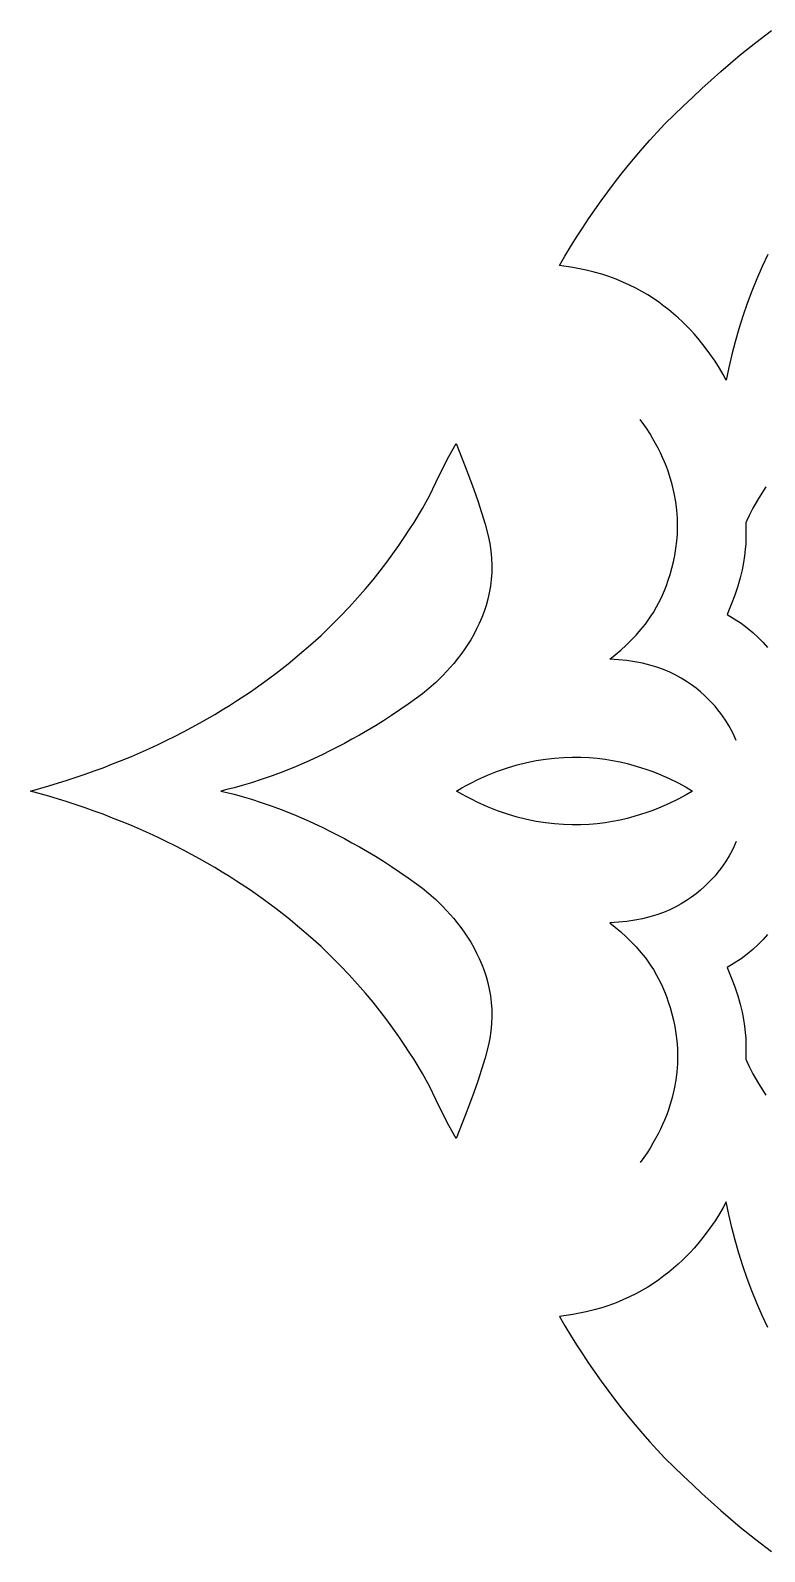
# Model space of a CAD drawing. Extents: x -638 to 638, y -440 to 440.
# Drawn here: x -356.5 to -319, y -358.8 to -281.2 of the extents above; entities that cross this region are included whole.
import ezdxf

# ---------------------------------------------------------------- set-up
doc = ezdxf.new("R2010")
doc.units = 0
doc.layers.add('G', color=1, linetype='CONTINUOUS')
doc.layers.add('PLAN_1', color=18, linetype='CONTINUOUS')

msp = doc.modelspace()

# ---------------------------------------------------------------- linework, layer by layer
at = {"layer": 'G'}
for points in [[(-320.467, -317.425), (-320.574, -317.185), (-320.682, -316.966), (-320.831, -316.694), (-321.023, -316.381), (-321.137, -316.213), (-321.263, -316.038), (-321.402, -315.858), (-321.553, -315.674), (-321.718, -315.489), (-321.896, -315.302), (-322.089, -315.115), (-322.296, -314.931), (-322.517, -314.749), (-322.755, -314.572), (-323.007, -314.4), (-323.276, -314.236), (-323.562, -314.08), (-323.864, -313.934), (-324.183, -313.798), (-324.52, -313.676), (-324.875, -313.567), (-325.249, -313.473), (-325.641, -313.395), (-326.052, -313.336), (-326.483, -313.295), (-326.934, -313.275), (-326.649, -313.044), (-326.369, -312.804), (-326.097, -312.557), (-325.833, -312.3), (-325.58, -312.035), (-325.339, -311.76), (-325.111, -311.476), (-324.898, -311.181), (-324.829, -311.078), (-324.704, -310.879), (-324.538, -310.588), (-324.346, -310.213), (-324.244, -309.995), (-324.142, -309.757), (-324.04, -309.501), (-323.941, -309.227), (-323.847, -308.936), (-323.758, -308.628), (-323.679, -308.304), (-323.609, -307.965), (-323.551, -307.612), (-323.507, -307.244), (-323.478, -306.864), (-323.467, -306.471), (-323.475, -306.066), (-323.505, -305.65), (-323.557, -305.224), (-323.635, -304.788), (-323.739, -304.343), (-323.871, -303.89), (-323.949, -303.66), (-324.034, -303.429), (-324.128, -303.196), (-324.229, -302.961), (-324.34, -302.725), (-324.459, -302.487), (-324.587, -302.247), (-324.724, -302.007), (-324.87, -301.765), (-325.027, -301.522), (-325.193, -301.278), (-325.37, -301.033)], [(-320.467, -322.575), (-320.574, -322.815), (-320.682, -323.034), (-320.831, -323.306), (-321.023, -323.619), (-321.137, -323.787), (-321.263, -323.962), (-321.402, -324.142), (-321.553, -324.326), (-321.718, -324.511), (-321.896, -324.698), (-322.089, -324.885), (-322.296, -325.069), (-322.517, -325.251), (-322.755, -325.428), (-323.007, -325.6), (-323.276, -325.764), (-323.562, -325.92), (-323.864, -326.066), (-324.183, -326.202), (-324.52, -326.324), (-324.875, -326.433), (-325.249, -326.527), (-325.641, -326.605), (-326.052, -326.664), (-326.483, -326.705), (-326.934, -326.725), (-326.649, -326.956), (-326.369, -327.196), (-326.097, -327.443), (-325.833, -327.7), (-325.58, -327.965), (-325.339, -328.24), (-325.111, -328.524), (-324.898, -328.819), (-324.829, -328.922), (-324.704, -329.121), (-324.538, -329.412), (-324.346, -329.787), (-324.244, -330.005), (-324.142, -330.243), (-324.04, -330.499), (-323.941, -330.773), (-323.847, -331.064), (-323.758, -331.372), (-323.679, -331.696), (-323.609, -332.035), (-323.551, -332.388), (-323.507, -332.756), (-323.478, -333.136), (-323.467, -333.529), (-323.475, -333.934), (-323.505, -334.35), (-323.557, -334.776), (-323.635, -335.212), (-323.739, -335.657), (-323.871, -336.11), (-323.949, -336.34), (-324.034, -336.571), (-324.128, -336.804), (-324.229, -337.039), (-324.34, -337.275), (-324.459, -337.513), (-324.587, -337.753), (-324.724, -337.993), (-324.87, -338.235), (-325.027, -338.478), (-325.193, -338.722), (-325.37, -338.967)]]:
    msp.add_lwpolyline(points, dxfattribs=at)
at = {"layer": 'PLAN_1'}
for points in [[(-318.86, -292.597), (-319.147, -293.215), (-319.416, -293.841), (-319.669, -294.473), (-319.906, -295.111), (-320.125, -295.755), (-320.329, -296.403), (-320.516, -297.054), (-320.686, -297.709), (-320.841, -298.365), (-320.979, -299.023), (-321.138, -298.731), (-321.329, -298.405), (-321.552, -298.049), (-321.81, -297.671), (-322.104, -297.275), (-322.435, -296.867), (-322.615, -296.66), (-322.805, -296.453), (-323.005, -296.245), (-323.215, -296.039), (-323.436, -295.833), (-323.668, -295.63), (-323.91, -295.429), (-324.163, -295.232), (-324.428, -295.039), (-324.704, -294.85), (-324.991, -294.668), (-325.29, -294.492), (-325.601, -294.322), (-325.925, -294.161), (-326.26, -294.008), (-326.609, -293.864), (-326.969, -293.73), (-327.343, -293.607), (-327.73, -293.495), (-328.13, -293.395), (-328.469, -293.324), (-328.811, -293.266), (-329.498, -293.17), (-329.217, -292.684), (-328.928, -292.202), (-328.632, -291.723), (-328.328, -291.249), (-328.016, -290.779), (-327.697, -290.314), (-327.37, -289.853), (-327.036, -289.396), (-326.696, -288.945), (-326.348, -288.499), (-325.993, -288.058), (-325.632, -287.622), (-325.264, -287.192), (-324.89, -286.767), (-324.509, -286.348), (-324.122, -285.935), (-323.185, -285.025), (-322.711, -284.575), (-322.232, -284.13), (-321.749, -283.689), (-321.26, -283.255), (-320.765, -282.827), (-320.262, -282.408), (-319.467, -281.768), (-318.676, -281.156)], [(-318.961, -304.463), (-319.334, -305.067), (-319.615, -305.558), (-319.813, -305.933), (-319.933, -306.186), (-319.981, -306.312), (-319.985, -306.359), (-319.982, -306.443), (-319.972, -306.718), (-319.973, -307.128), (-319.985, -307.382), (-320.008, -307.667), (-320.045, -307.983), (-320.099, -308.329), (-320.173, -308.704), (-320.27, -309.107), (-320.391, -309.537), (-320.541, -309.993), (-320.723, -310.475), (-320.937, -310.982), (-320.568, -311.202), (-320.225, -311.431), (-319.908, -311.667), (-319.615, -311.909), (-319.346, -312.157), (-319.1, -312.409), (-318.876, -312.664)], [(-318.876, -327.336), (-319.1, -327.591), (-319.346, -327.843), (-319.615, -328.091), (-319.908, -328.333), (-320.225, -328.569), (-320.568, -328.798), (-320.937, -329.018), (-320.723, -329.525), (-320.541, -330.007), (-320.391, -330.463), (-320.27, -330.893), (-320.173, -331.296), (-320.099, -331.671), (-320.045, -332.017), (-320.008, -332.333), (-319.985, -332.618), (-319.973, -332.872), (-319.972, -333.282), (-319.982, -333.557), (-319.985, -333.641), (-319.981, -333.688), (-319.933, -333.814), (-319.813, -334.067), (-319.615, -334.442), (-319.334, -334.933), (-318.961, -335.537)], [(-318.86, -347.403), (-319.147, -346.785), (-319.416, -346.159), (-319.669, -345.527), (-319.906, -344.889), (-320.125, -344.245), (-320.329, -343.597), (-320.516, -342.946), (-320.686, -342.291), (-320.841, -341.635), (-320.979, -340.977), (-321.138, -341.269), (-321.329, -341.595), (-321.552, -341.951), (-321.81, -342.329), (-322.104, -342.725), (-322.435, -343.133), (-322.615, -343.34), (-322.805, -343.547), (-323.005, -343.755), (-323.215, -343.961), (-323.436, -344.167), (-323.668, -344.37), (-323.91, -344.571), (-324.163, -344.768), (-324.428, -344.961), (-324.704, -345.15), (-324.991, -345.332), (-325.29, -345.508), (-325.601, -345.678), (-325.925, -345.839), (-326.26, -345.992), (-326.609, -346.136), (-326.969, -346.27), (-327.343, -346.393), (-327.73, -346.505), (-328.13, -346.605), (-328.469, -346.676), (-328.811, -346.734), (-329.498, -346.83), (-329.217, -347.316), (-328.928, -347.798), (-328.632, -348.277), (-328.328, -348.751), (-328.016, -349.221), (-327.697, -349.686), (-327.37, -350.147), (-327.036, -350.604), (-326.696, -351.055), (-326.348, -351.501), (-325.993, -351.942), (-325.632, -352.378), (-325.264, -352.808), (-324.89, -353.233), (-324.509, -353.652), (-324.122, -354.065), (-323.185, -354.975), (-322.711, -355.425), (-322.232, -355.87), (-321.749, -356.311), (-321.26, -356.745), (-320.765, -357.173), (-320.262, -357.592), (-319.467, -358.232), (-318.676, -358.844)]]:
    msp.add_lwpolyline(points, dxfattribs=at)
for points in [[(-346.803, -320), (-346.486, -320.074), (-346.118, -320.166), (-345.701, -320.279), (-345.237, -320.416), (-344.728, -320.579), (-344.177, -320.77), (-343.585, -320.992), (-342.955, -321.247), (-342.289, -321.537), (-341.589, -321.864), (-341.227, -322.043), (-340.857, -322.231), (-340.48, -322.43), (-340.096, -322.64), (-339.705, -322.86), (-339.307, -323.092), (-338.903, -323.336), (-338.493, -323.591), (-338.077, -323.859), (-337.656, -324.139), (-337.23, -324.432), (-336.798, -324.737), (-336.497, -324.963), (-336.167, -325.234), (-335.816, -325.548), (-335.634, -325.721), (-335.451, -325.904), (-335.267, -326.098), (-335.083, -326.302), (-334.899, -326.515), (-334.718, -326.738), (-334.54, -326.971), (-334.366, -327.214), (-334.197, -327.465), (-334.034, -327.726), (-333.879, -327.996), (-333.732, -328.275), (-333.595, -328.562), (-333.468, -328.858), (-333.352, -329.163), (-333.249, -329.476), (-333.16, -329.797), (-333.085, -330.126), (-333.027, -330.462), (-332.985, -330.807), (-332.96, -331.159), (-332.955, -331.518), (-332.969, -331.885), (-333.005, -332.258), (-333.063, -332.639), (-333.143, -333.026), (-333.297, -333.626), (-333.473, -334.221), (-333.666, -334.814), (-333.873, -335.404), (-334.092, -335.992), (-334.319, -336.578), (-334.783, -337.746), (-335.147, -337.087), (-335.493, -336.421), (-335.821, -335.749), (-336.131, -335.073), (-336.497, -334.433), (-336.928, -333.72), (-337.169, -333.34), (-337.428, -332.945), (-337.707, -332.536), (-338.004, -332.115), (-338.323, -331.682), (-338.662, -331.239), (-339.022, -330.787), (-339.405, -330.328), (-339.811, -329.861), (-340.241, -329.388), (-340.695, -328.911), (-341.174, -328.431), (-341.679, -327.948), (-342.21, -327.464), (-342.769, -326.98), (-343.355, -326.497), (-343.97, -326.016), (-344.614, -325.539), (-345.288, -325.065), (-345.993, -324.598), (-346.357, -324.366), (-346.728, -324.137), (-347.108, -323.909), (-347.496, -323.684), (-347.892, -323.46), (-348.297, -323.239), (-348.709, -323.021), (-349.13, -322.805), (-349.56, -322.592), (-349.998, -322.382), (-350.445, -322.175), (-350.9, -321.971), (-351.365, -321.77), (-351.838, -321.573), (-352.321, -321.38), (-352.812, -321.19), (-353.265, -321.023), (-353.722, -320.862), (-354.183, -320.707), (-354.646, -320.558), (-355.58, -320.272), (-356.522, -320), (-355.58, -319.728), (-354.646, -319.442), (-354.183, -319.293), (-353.722, -319.138), (-353.265, -318.977), (-352.812, -318.81), (-352.321, -318.62), (-351.838, -318.427), (-351.365, -318.23), (-350.9, -318.029), (-350.445, -317.825), (-349.998, -317.618), (-349.56, -317.408), (-349.13, -317.195), (-348.709, -316.979), (-348.297, -316.761), (-347.892, -316.54), (-347.496, -316.316), (-347.108, -316.091), (-346.728, -315.863), (-346.357, -315.634), (-345.993, -315.402), (-345.288, -314.935), (-344.614, -314.461), (-343.97, -313.984), (-343.355, -313.503), (-342.769, -313.02), (-342.21, -312.536), (-341.679, -312.052), (-341.174, -311.569), (-340.695, -311.089), (-340.241, -310.612), (-339.811, -310.139), (-339.405, -309.672), (-339.022, -309.213), (-338.662, -308.761), (-338.323, -308.318), (-338.004, -307.885), (-337.707, -307.464), (-337.428, -307.055), (-337.169, -306.66), (-336.928, -306.28), (-336.497, -305.567), (-336.131, -304.927), (-335.821, -304.251), (-335.493, -303.579), (-335.147, -302.913), (-334.783, -302.254), (-334.319, -303.422), (-334.092, -304.008), (-333.873, -304.596), (-333.666, -305.186), (-333.473, -305.779), (-333.297, -306.374), (-333.143, -306.974), (-333.063, -307.361), (-333.005, -307.742), (-332.969, -308.115), (-332.955, -308.482), (-332.96, -308.841), (-332.985, -309.193), (-333.027, -309.538), (-333.085, -309.874), (-333.16, -310.203), (-333.249, -310.524), (-333.352, -310.837), (-333.468, -311.142), (-333.595, -311.438), (-333.732, -311.725), (-333.879, -312.004), (-334.034, -312.274), (-334.197, -312.535), (-334.366, -312.786), (-334.54, -313.029), (-334.718, -313.262), (-334.899, -313.485), (-335.083, -313.698), (-335.267, -313.902), (-335.451, -314.096), (-335.634, -314.279), (-335.816, -314.452), (-336.167, -314.766), (-336.497, -315.037), (-336.798, -315.263), (-337.23, -315.568), (-337.656, -315.861), (-338.077, -316.141), (-338.493, -316.409), (-338.903, -316.664), (-339.307, -316.908), (-339.705, -317.14), (-340.096, -317.36), (-340.48, -317.57), (-340.857, -317.769), (-341.227, -317.957), (-341.589, -318.136), (-342.289, -318.463), (-342.955, -318.753), (-343.585, -319.008), (-344.177, -319.23), (-344.728, -319.421), (-345.237, -319.584), (-345.701, -319.721), (-346.118, -319.834), (-346.486, -319.926)], [(-334.756, -320), (-334.49, -319.841), (-334.225, -319.696), (-333.961, -319.559), (-333.699, -319.43), (-333.179, -319.196), (-332.665, -318.991), (-332.159, -318.815), (-331.66, -318.666), (-331.169, -318.543), (-330.686, -318.444), (-330.211, -318.369), (-329.746, -318.315), (-329.29, -318.283), (-328.845, -318.269), (-328.41, -318.273), (-327.985, -318.294), (-327.572, -318.33), (-327.171, -318.38), (-326.782, -318.443), (-326.406, -318.517), (-326.042, -318.601), (-325.692, -318.694), (-325.356, -318.794), (-325.035, -318.9), (-324.728, -319.01), (-324.436, -319.124), (-324.16, -319.24), (-323.9, -319.357), (-323.431, -319.586), (-323.031, -319.803), (-322.704, -320), (-323.031, -320.197), (-323.431, -320.414), (-323.9, -320.643), (-324.16, -320.76), (-324.436, -320.876), (-324.728, -320.99), (-325.035, -321.1), (-325.356, -321.206), (-325.692, -321.306), (-326.042, -321.399), (-326.406, -321.483), (-326.782, -321.557), (-327.171, -321.62), (-327.572, -321.67), (-327.985, -321.706), (-328.41, -321.727), (-328.845, -321.731), (-329.29, -321.717), (-329.746, -321.685), (-330.211, -321.631), (-330.686, -321.556), (-331.169, -321.457), (-331.66, -321.334), (-332.159, -321.185), (-332.665, -321.009), (-333.179, -320.804), (-333.699, -320.57), (-333.961, -320.441), (-334.225, -320.304), (-334.49, -320.159)]]:
    msp.add_lwpolyline(points, close=True, dxfattribs=at)

doc.saveas('drawing.dxf')
